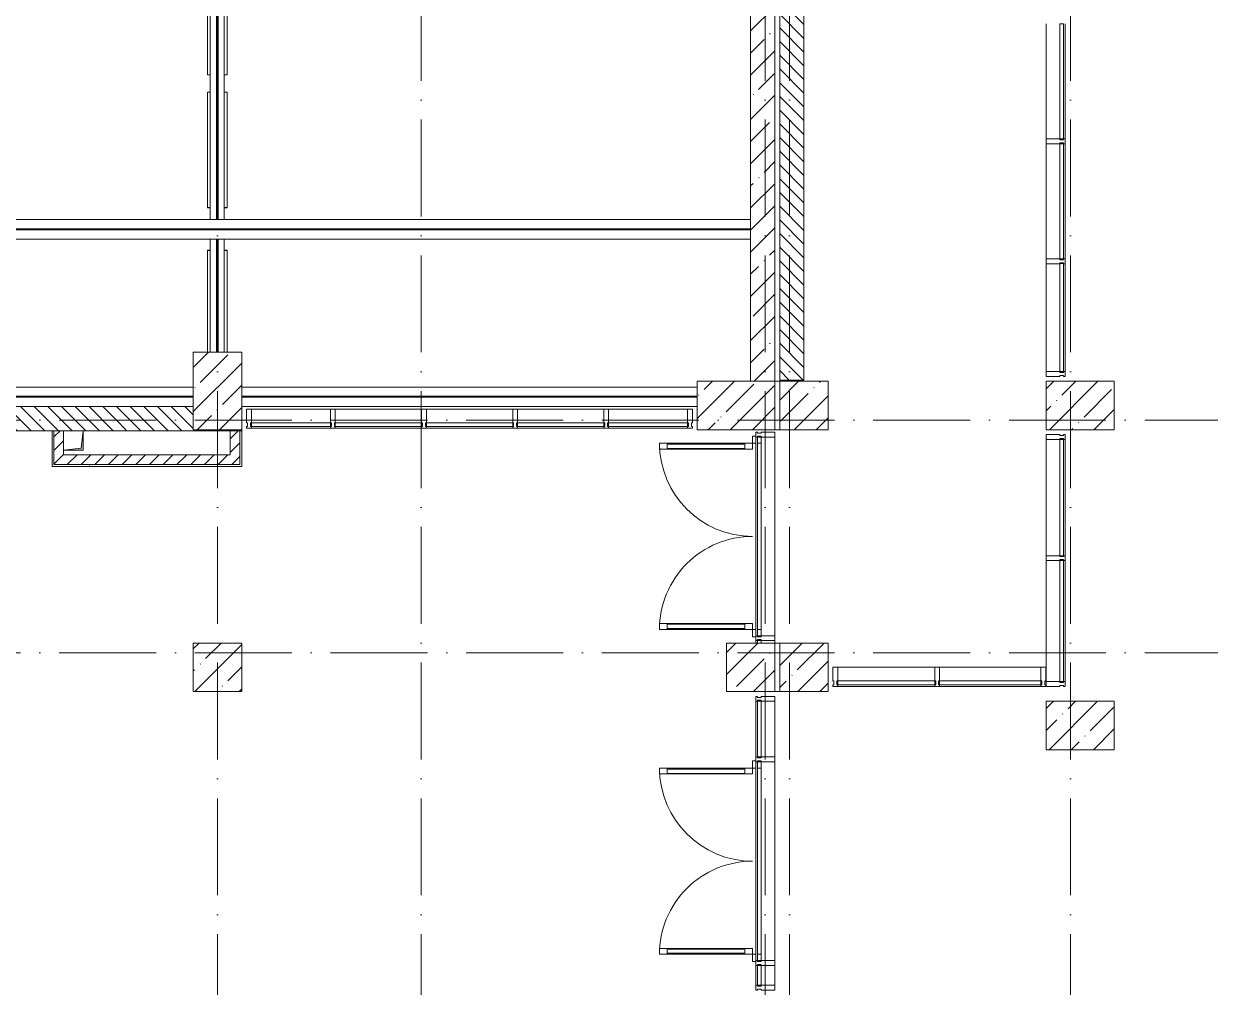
# Model space of a CAD drawing. Header units: millimetres. Extents: x -6467 to 106027, y -7090 to 195095.
# Drawn here: x 67059 to 79302, y 166745 to 176682 of the extents above; entities that cross this region are included whole.
import ezdxf

# ---------------------------------------------------------------- set-up
doc = ezdxf.new("R2010")
doc.units = ezdxf.units.MM
doc.linetypes.add('50_200_ШТРИХ_1Т_ш5_п1_п1_', pattern=[1400, 1000, -200, 0, -200])
for name, color, linetype, lineweight in [('A-DETL-GENF', 7, 'Continuous', 9), ('A-DOOR-2', 7, 'Continuous', 5), ('A-FLOR', 7, 'Continuous', 9), ('A-GLAZ-CWMG', 7, 'Continuous', 9), ('A-GLAZ-CWMG-1', 7, 'Continuous', 20), ('A-WALL', 7, 'Continuous', 5), ('A-WALL-FNSH-1', 7, 'Continuous', 5), ('I-WALL', 7, 'Continuous', 5), ('S-BEAM', 7, 'Continuous', 9), ('S-BEAM-1', 7, 'Continuous', 5), ('S-COLS', 7, 'Continuous', 9), ('S-COLS-1', 7, 'Continuous', 5)]:
    doc.layers.add(name, color=color, linetype=linetype, lineweight=lineweight)
for name, color, linetype, lineweight, true_color in [('I-WALL-1', 7, 'Continuous', 5, 0x787878), ('M-EQPM-1', 7, 'Continuous', 9, 0xaaaaaa), ('M-EQPM-2', 7, 'Continuous', 9, 0xe2e2e2), ('Оси-3', 7, '50_200_ШТРИХ_1Т_ш5_п1_п1_', 9, 0xaaaaaa)]:
    doc.layers.add(name, color=color, linetype=linetype, lineweight=lineweight, true_color=true_color)
pattern_1 = [(135, (109.45, 102614.03), (-70.71068, -70.71068), [])]
pattern_2 = [(45, (109.45, 102614.03), (-228.0985, 228.0985), []), (45, (337.55, 102614.03), (-228.0985, 228.0985), [403.225, -80.645, 6.706, -73.939])]
pattern_3 = [(45, (109.45, 102614.03), (-70.71068, 70.71068), [])]
pattern_4 = [(0, (109.45, 102614.03), (406.4, 101.6), [6.706, -298.094, 6.706, -298.094, -1625.6]), (0, (109.45, 102614.03), (406.4, 101.6), [-609.6, 6.706, -602.894, 6.706, -298.094, -711.2]), (0, (109.45, 102614.03), (406.4, 101.6), [-1524, 6.706, -196.494, 6.706, -501.294]), (120, (261.85, 102664.83), (-291.18818, 301.15272), [6.706, -298.094, 6.706, -298.094, -1625.6]), (120, (261.85, 102664.83), (-291.18818, 301.15272), [-609.6, 6.706, -602.894, 6.706, -298.094, -711.2]), (120, (261.85, 102664.83), (-291.18818, 301.15272), [-1524, 6.706, -196.494, 6.706, -501.294]), (240, (312.65, 102868.03), (-115.21182, -402.75272), [6.706, -298.094, 6.706, -298.094, -1625.6]), (240, (312.65, 102868.03), (-115.21182, -402.75272), [-609.6, 6.706, -602.894, 6.706, -298.094, -711.2]), (240, (312.65, 102868.03), (-115.21182, -402.75272), [-1524, 6.706, -196.494, 6.706, -501.294])]

# ---------------------------------------------------------------- blocks, each defined once
blk = doc.blocks.new('250_Двутавр типа Ш _АСТО 20-93__НесКаркас_Балка_ - 30Ш2-29127596-АИ_План этажа Радиаторы_3')
at = {"layer": 'S-BEAM'}
for p, q in [((-12036, 100), (11964, 100)), ((-12036, -101), (11964, -101))]:
    blk.add_line(p, q, dxfattribs=at)
at = {"layer": 'S-BEAM-1'}
for p, q in [((11964, 4), (-12036, 4)), ((11964, -5), (-12036, -5))]:
    blk.add_line(p, q, dxfattribs=at)
blk = doc.blocks.new('250_Двутавр типа Ш _АСТО 20-93__НесКаркас_Балка_ - 30Ш2-29390893-АИ_План этажа Радиаторы_3')
at = {"layer": 'S-BEAM'}
for p, q in [((-11500, 100.5), (-6800, 100.5)), ((11390, 100.5), (11400, 100.5)), ((-11500, -100.5), (-6800, -100.5)), ((-6300, -100.5), (-850, -100.5)), ((-350, -100.5), (5150, -100.5)), ((5650, -100.5), (11400, -100.5))]:
    blk.add_line(p, q, dxfattribs=at)
at = {"layer": 'S-BEAM-1'}
for p, q in [((-6800, 4.5), (-11500, 4.5)), ((-850, 4.5), (-6300, 4.5)), ((5150, 4.5), (-350, 4.5)), ((11400, 4.5), (5650, 4.5)), ((-6800, -4.5), (-11500, -4.5)), ((-850, -4.5), (-6300, -4.5)), ((5150, -4.5), (-350, -4.5)), ((11400, -4.5), (5650, -4.5))]:
    blk.add_line(p, q, dxfattribs=at)
blk = doc.blocks.new('Ферма23 - Ферма-21405255-АИ_План этажа Радиаторы_3')
at = {"layer": 'S-BEAM'}
for p, q in [((68875, 72049), (68875, 74861)), ((68940, 72049), (68940, 74861)), ((68945, 72049), (68945, 74861)), ((68950, 74861), (68950, 72049)), ((68955, 74861), (68955, 72049)), ((69020, 74861), (69020, 72049)), ((68845, 74730), (68845, 73540)), ((69050, 73540), (69050, 74730)), ((68945, 73726), (68950, 73726)), ((68875, 73540), (68845, 73540)), ((69050, 73540), (69020, 73540)), ((68845, 73362), (68875, 73362)), ((68845, 73362), (68845, 72173)), ((69020, 73362), (69050, 73362)), ((69050, 72173), (69050, 73362)), ((68945, 73176), (68950, 73176)), ((68845, 72173), (68845, 72169)), ((68875, 72173), (68845, 72173)), ((68845, 72169), (68875, 72169)), ((68945, 72226), (68950, 72226)), ((69050, 72173), (69020, 72173)), ((69020, 72169), (69050, 72169)), ((69050, 72169), (69050, 72173)), ((68875, 70681), (68875, 71848)), ((68940, 70681), (68940, 71848)), ((68945, 70681), (68945, 71848)), ((68950, 71848), (68950, 70681)), ((68955, 71848), (68955, 70681)), ((69020, 71848), (69020, 70681)), ((68875, 71733), (68845, 71733)), ((68845, 71733), (68845, 71730)), ((68845, 71730), (68875, 71730)), ((68845, 71730), (68845, 70681)), ((68945, 71676), (68950, 71676)), ((69050, 71733), (69020, 71733)), ((69020, 71730), (69050, 71730)), ((69050, 71730), (69050, 71733)), ((69050, 70681), (69050, 71730)), ((68945, 70776), (68950, 70776))]:
    blk.add_line(p, q, dxfattribs=at)
blk = doc.blocks.new('Дверь_Витражная_СКБ_2Ст - ДВВ_ДАО_СОШ_Коридор EIW60-23084938-АИ_План этажа Радиаторы_3')
at = {"layer": 'A-DETL-GENF'}
for p, q in [((-960, 1010), (-900, 1010)), ((-960, 1010), (-960, 50)), ((-900, 1010), (-960, 1010)), ((-960, 1010), (-960, 50)), ((-900, 1010), (-900, 50)), ((-900, 50), (-900, 1010)), ((960, 1010), (900, 1010)), ((900, 1010), (900, 50)), ((960, 1010), (900, 1010)), ((900, 1010), (900, 50)), ((960, 1010), (960, 50)), ((960, 50), (960, 1010)), ((-960, 930), (-900, 930)), ((-950, 930), (-950, 130)), ((-906, 930), (-906, 130)), ((960, 930), (900, 930)), ((906, 930), (906, 130)), ((950, 930), (950, 130)), ((-960, 130), (-900, 130)), ((960, 130), (900, 130)), ((-1035, 50), (-1035, 17)), ((-960, 50), (-1035, 50)), ((-960, 50), (-1035, 50)), ((-1035, 50), (-1035, 17)), ((-900, 50), (-960, 50)), ((-960, 50), (-900, 50)), ((-960, 17), (-960, 50)), ((-960, 17), (-960, 50)), ((-960, -40), (-960, 0)), ((-960, -40), (-960, 0)), ((900, 50), (960, 50)), ((900, 50), (960, 50)), ((960, 17), (960, 50)), ((960, 50), (1035, 50)), ((960, 50), (960, 17)), ((1035, 50), (960, 50)), ((960, -40), (960, 0)), ((960, 0), (960, -40)), ((1035, 50), (1035, 17)), ((1035, 17), (1035, 50))]:
    blk.add_line(p, q, dxfattribs=at)
at = {"layer": 'A-DOOR-2'}
for p, q in [((-960, 1010), (-960, 50)), ((960, 1010), (960, 50))]:
    blk.add_line(p, q, dxfattribs=at)
for centre, start, end in [((-960, 50), 360, 90), ((960, 50), 90, 180)]:
    blk.add_arc(centre, 960, start, end, dxfattribs=at)
blk = doc.blocks.new('Прямоугольный импост - Импост структурный с накладкой - 180мм-22070662-АИ_План этажа Радиаторы_3')
at = {"layer": 'A-GLAZ-CWMG'}
for p, q in [((74503, 69806), (74503, 67756)), ((74520, 69806), (74560, 69806)), ((74520, 69806), (74520, 67756)), ((74560, 69806), (74560, 67756)), ((74700, 69806), (74700, 67756)), ((74560, 67756), (74520, 67756))]:
    blk.add_line(p, q, dxfattribs=at)
blk = doc.blocks.new('Прямоугольный импост - Импост структурный с накладкой - 180мм-22069925-АИ_План этажа Радиаторы_3')
at = {"layer": 'A-GLAZ-CWMG-1'}
for p, q in [((-25, 40), (-25, 180)), ((-25, 180), (25, 180)), ((25, 180), (25, 40)), ((-15, 40), (-25, 40)), ((-25, -17), (-25, 0)), ((-25, 0), (-15, 0)), ((-15, 0), (-15, 40)), ((15, 40), (15, 0)), ((25, 40), (15, 40)), ((15, 0), (25, 0)), ((25, 0), (25, -17)), ((25, -17), (-25, -17))]:
    blk.add_line(p, q, dxfattribs=at)
blk = doc.blocks.new('Прямоугольный импост - Импост структурный с накладкой - 180мм-26323408-АИ_План этажа Радиаторы_3')
at = {"layer": 'A-GLAZ-CWMG'}
for p, q in [((74503, 67081), (74503, 66506)), ((74520, 67081), (74560, 67081)), ((74520, 67081), (74520, 66506)), ((74560, 67081), (74560, 66506)), ((74700, 67081), (74700, 66506)), ((74560, 66506), (74520, 66506))]:
    blk.add_line(p, q, dxfattribs=at)
blk = doc.blocks.new('BSC_Колонна _Прямоугольная - 500х800-V236-АИ_План этажа Радиаторы_3')
at = {"layer": 'S-COLS-1'}
h = blk.add_hatch(dxfattribs=at)
h.set_pattern_fill('FP_186', color=256, style=0, pattern_type=2)
h.set_pattern_definition([(315, (-70130.7, 74300), (228.0985, 228.0985), []), (315, (-70130.7, 74071.9), (228.0985, 228.0985), [403.225, -80.645, 6.706, -73.939])])
h.paths.add_polyline_path([(-250, 400), (-250, -400), (250, -400), (250, 400), (-76, 400)])
for p, q in [((250, 400), (-250, 400)), ((-250, 400), (-250, -400)), ((250, -400), (250, 400)), ((-250, -400), (250, -400))]:
    blk.add_line(p, q, dxfattribs=at)
blk = doc.blocks.new('Канал вертикальный прямоугольный - Шахта - значок проема-24087354-АИ_План этажа Радиаторы_3')
at = {"layer": 'M-EQPM-2'}
blk.add_hatch(color=256, dxfattribs=at).paths.add_polyline_path([(-100, 100), (-100, -100), (-80, 80), (100, 100)])
at = {"layer": 'M-EQPM-1'}
for p, q in [((-100, -100), (-100, 100)), ((-100, 100), (100, 100)), ((-80, 80), (-100, -100)), ((-80, 80), (100, 100)), ((100, 100), (100, -100)), ((100, -100), (-100, -100))]:
    blk.add_line(p, q, dxfattribs=at)
blk = doc.blocks.new('Прямоугольный импост - Импост структурный с накладкой - 180мм-23210170-АИ_План этажа Радиаторы_3')
at = {"layer": 'A-GLAZ-CWMG'}
for p, q in [((71055, 70093), (70165, 70093)), ((70165, 69913), (70165, 69953)), ((71055, 69953), (70165, 69953)), ((71055, 69913), (70165, 69913)), ((71055, 69953), (71055, 69913)), ((71055, 69896), (70165, 69896))]:
    blk.add_line(p, q, dxfattribs=at)
blk = doc.blocks.new('Прямоугольный импост - Импост структурный с накладкой - 180мм-23225169-АИ_План этажа Радиаторы_3')
at = {"layer": 'A-GLAZ-CWMG-1'}
for p, q in [((-25, 0), (-25, 17)), ((-25, 17), (25, 17)), ((-15, 0), (-25, 0)), ((-15, -40), (-15, 0)), ((25, 0), (15, 0)), ((15, 0), (15, -40)), ((25, 17), (25, 0)), ((-25, -180), (-25, -40)), ((-25, -40), (-15, -40)), ((15, -40), (25, -40)), ((25, -40), (25, -180)), ((25, -180), (-25, -180))]:
    blk.add_line(p, q, dxfattribs=at)
blk = doc.blocks.new('Прямоугольный импост - Импост структурный с накладкой - 180мм-26317004-АИ_План этажа Радиаторы_3')
at = {"layer": 'A-GLAZ-CWMG'}
for p, q in [((73800, 70093), (72985, 70093)), ((72985, 69913), (72985, 69953)), ((73800, 69953), (72985, 69953)), ((73800, 69913), (72985, 69913)), ((73800, 69953), (73800, 69913)), ((73800, 69896), (72985, 69896))]:
    blk.add_line(p, q, dxfattribs=at)
blk = doc.blocks.new('BSC_Колонна _Прямоугольная - 500х700-V298-АИ_План этажа Радиаторы_3')
at = {"layer": 'S-COLS-1'}
h = blk.add_hatch(dxfattribs=at)
h.set_pattern_fill('FP_232', color=256, style=0, pattern_type=2)
h.set_pattern_definition([(315, (-70130.7, 77849.65), (228.0985, 228.0985), []), (315, (-70130.7, 77621.55), (228.0985, 228.0985), [403.225, -80.645, 6.706, -73.939])])
h.paths.add_polyline_path([(-250, 350), (-250, -350), (250, -350), (250, 350)])
for p, q in [((250, 350), (-250, 350)), ((-250, 350), (-250, -350)), ((250, -350), (250, 350)), ((-250, -350), (250, -350))]:
    blk.add_line(p, q, dxfattribs=at)
blk = doc.blocks.new('BSC_Колонна _Прямоугольная - 500х500-V306-АИ_План этажа Радиаторы_3')
at = {"layer": 'S-COLS-1'}
h = blk.add_hatch(dxfattribs=at)
h.set_pattern_fill('FP_240', color=256, style=0, pattern_type=2)
h.set_pattern_definition([(45, (-68950, -67430.7), (-228.0985, 228.0985), []), (45, (-68721.9, -67430.7), (-228.0985, 228.0985), [403.225, -80.645, 6.706, -73.939])])
h.paths.add_polyline_path([(-250, -250), (250, -250), (250, 250), (-250, 250)])
for p, q in [((250, 250), (-250, 250)), ((-250, 250), (-250, -250)), ((250, -250), (250, 250)), ((-250, -250), (250, -250))]:
    blk.add_line(p, q, dxfattribs=at)
blk = doc.blocks.new('Прямоугольный импост - Импост структурный с накладкой - 180мм-25690170-АИ_План этажа Радиаторы_3')
at = {"layer": 'A-GLAZ-CWMG'}
for p, q in [((77500, 68532), (77500, 67284)), ((77640, 68532), (77680, 68532)), ((77640, 68532), (77640, 67284)), ((77680, 68532), (77680, 67284)), ((77697, 68532), (77697, 67284)), ((77680, 67284), (77640, 67284))]:
    blk.add_line(p, q, dxfattribs=at)
blk = doc.blocks.new('Прямоугольный импост - Импост структурный с накладкой - 180мм-20786485-АИ_План этажа Радиаторы_3')
at = {"layer": 'A-GLAZ-CWMG-1'}
for p, q in [((0, 17), (-50, 17)), ((-50, 17), (-50, 0)), ((-50, 0), (-40, 0)), ((-40, 0), (-40, -40)), ((-10, -40), (-10, 0)), ((-10, 0), (0, 0)), ((0, 0), (0, 17)), ((-40, -40), (-50, -40)), ((-50, -40), (-50, -180)), ((0, -40), (-10, -40)), ((0, -180), (0, -40)), ((-50, -180), (0, -180))]:
    blk.add_line(p, q, dxfattribs=at)
blk = doc.blocks.new('Прямоугольный импост - Импост структурный с накладкой - 180мм-20786484-АИ_План этажа Радиаторы_3')
at = {"layer": 'A-GLAZ-CWMG-1'}
for p, q in [((-50, 0), (-50, 17)), ((-50, 17), (0, 17)), ((-40, 0), (-50, 0)), ((-40, -40), (-40, 0)), ((0, 0), (-10, 0)), ((-10, 0), (-10, -40)), ((0, 17), (0, 0)), ((-50, -180), (-50, -40)), ((-50, -40), (-40, -40)), ((-10, -40), (0, -40)), ((0, -40), (0, -180)), ((0, -180), (-50, -180))]:
    blk.add_line(p, q, dxfattribs=at)
blk = doc.blocks.new('Прямоугольный импост - Импост структурный с накладкой - 180мм-25690139-АИ_План этажа Радиаторы_3')
at = {"layer": 'A-GLAZ-CWMG'}
for p, q in [((77500, 74068), (77500, 72881)), ((77640, 74068), (77680, 74068)), ((77640, 74068), (77640, 72881)), ((77680, 74068), (77680, 72881)), ((77697, 74068), (77697, 72881)), ((77680, 72881), (77640, 72881))]:
    blk.add_line(p, q, dxfattribs=at)
blk = doc.blocks.new('Прямоугольный импост - Импост структурный с накладкой - 180мм-20786475-АИ_План этажа Радиаторы_3')
at = {"layer": 'A-GLAZ-CWMG-1'}
for p, q in [((-25, 0), (-25, 17)), ((-25, 17), (25, 17)), ((-15, 0), (-25, 0)), ((-15, -40), (-15, 0)), ((25, 0), (15, 0)), ((15, 0), (15, -40)), ((25, 17), (25, 0)), ((-25, -180), (-25, -40)), ((-25, -40), (-15, -40)), ((15, -40), (25, -40)), ((25, -40), (25, -180)), ((25, -180), (-25, -180))]:
    blk.add_line(p, q, dxfattribs=at)
blk = doc.blocks.new('Прямоугольный импост - Импост структурный с накладкой - 180мм-26325471-АИ_План этажа Радиаторы_3')
at = {"layer": 'A-GLAZ-CWMG'}
for p, q in [((77500, 69781), (77500, 68582)), ((77640, 69781), (77680, 69781)), ((77640, 69781), (77640, 68582)), ((77680, 69781), (77680, 68582)), ((77697, 69781), (77697, 68582)), ((77680, 68582), (77640, 68582))]:
    blk.add_line(p, q, dxfattribs=at)
blk = doc.blocks.new('Прямоугольный импост - Импост структурный с накладкой - 180мм-25690437-АИ_План этажа Радиаторы_3')
at = {"layer": 'A-GLAZ-CWMG'}
for p, q in [((77445, 67431), (76400, 67431)), ((76400, 67251), (76400, 67291)), ((77445, 67291), (76400, 67291)), ((77445, 67251), (76400, 67251)), ((77445, 67234), (76400, 67234)), ((77445, 67291), (77445, 67251))]:
    blk.add_line(p, q, dxfattribs=at)
blk = doc.blocks.new('Прямоугольный импост - Импост структурный с накладкой - 180мм-26323546-АИ_План этажа Радиаторы_3')
at = {"layer": 'A-GLAZ-CWMG'}
for p, q in [((74503, 64356), (74503, 64151)), ((74520, 64356), (74560, 64356)), ((74520, 64356), (74520, 64151)), ((74560, 64356), (74560, 64151)), ((74700, 64356), (74700, 64151)), ((74560, 64151), (74520, 64151))]:
    blk.add_line(p, q, dxfattribs=at)
blk = doc.blocks.new('Прямоугольный импост - Импост структурный с накладкой - 180мм-24517723-АИ_План этажа Радиаторы_3')
at = {"layer": 'A-GLAZ-CWMG'}
for p, q in [((6525, 9478), (5525, 9478)), ((5525, 9298), (5525, 9338)), ((6525, 9338), (5525, 9338)), ((6525, 9338), (6525, 9298)), ((6525, 9298), (5525, 9298)), ((6525, 9281), (5525, 9281))]:
    blk.add_line(p, q, dxfattribs=at)
blk = doc.blocks.new('Прямоугольный импост - Импост структурный с накладкой - 180мм-26325871-АИ_План этажа Радиаторы_3')
at = {"layer": 'A-GLAZ-CWMG'}
for p, q in [((77500, 75231), (77500, 74118)), ((77640, 75231), (77680, 75231)), ((77640, 75231), (77640, 74118)), ((77680, 75231), (77680, 74118)), ((77697, 75231), (77697, 74118)), ((77680, 74118), (77640, 74118))]:
    blk.add_line(p, q, dxfattribs=at)
blk = doc.blocks.new('Прямоугольный импост - Импост структурный с накладкой - 180мм-26349077-АИ_План этажа Радиаторы_3')
at = {"layer": 'A-GLAZ-CWMG'}
for p, q in [((74503, 67706), (74503, 67681)), ((74520, 67706), (74560, 67706)), ((74520, 67706), (74520, 67681)), ((74560, 67706), (74560, 67681)), ((74700, 67706), (74700, 67681))]:
    blk.add_line(p, q, dxfattribs=at)

msp = doc.modelspace()

# ---------------------------------------------------------------- hatches: boundary and pattern name
at = {"layer": 'A-WALL'}
h = msp.add_hatch(dxfattribs=at)
h.set_pattern_fill('FP_1', color=256, style=0, pattern_type=2)
h.set_pattern_definition(pattern_2)
h.paths.add_polyline_path([(74559, 172995), (74809, 172995), (74809, 177945), (74559, 177945), (74559, 173372)])
at = {"layer": 'I-WALL'}
h = msp.add_hatch(dxfattribs=at)
h.set_pattern_fill('FP_2', color=256, style=0, pattern_type=2)
h.set_pattern_definition(pattern_1)
h.paths.add_polyline_path([(75109, 173005), (75109, 177945), (74859, 177945), (74859, 173005)])
h.paths.add_polyline_path([(75109, 178445), (75109, 184295), (74859, 184295), (74859, 178445)])
h.paths.add_polyline_path([(74859, 184795), (75109, 184795), (75109, 187785), (74859, 187785), (74859, 186028)])
h = msp.add_hatch(dxfattribs=at)
h.set_pattern_fill('FP_2', color=256, style=0, pattern_type=2)
h.set_pattern_definition(pattern_1)
h.paths.add_polyline_path([(67671, 172485), (68009, 172485), (68009, 172735), (63359, 172735), (63359, 172495), (62859, 172495), (62859, 172735), (57359, 172735), (57359, 172495), (56859, 172495), (56859, 172735), (51119, 172735), (51119, 172485), (67651, 172485)])
h = msp.add_hatch(dxfattribs=at)
h.set_pattern_fill('FP_2', color=256, style=0, pattern_type=2)
h.set_pattern_definition(pattern_1)
h.paths.add_polyline_path([(69309, 172485), (69309, 172495), (68809, 172495), (68809, 172735), (68009, 172735), (68009, 172485), (69289, 172485)])
h = msp.add_hatch(dxfattribs=at)
h.set_pattern_fill('FP_5', color=256, style=0, pattern_type=2)
h.set_pattern_definition(pattern_3)
h.paths.add_polyline_path([(67388, 172235), (67471, 172235), (67471, 172485), (67371, 172485), (67371, 172235)])
h = msp.add_hatch(dxfattribs=at)
h.set_pattern_fill('FP_5', color=256, style=0, pattern_type=2)
h.set_pattern_definition(pattern_3)
h.paths.add_polyline_path([(69289, 172135), (69289, 172485), (69189, 172485), (69189, 172135)])
h = msp.add_hatch(dxfattribs=at)
h.set_pattern_fill('FP_5', color=256, style=0, pattern_type=2)
h.set_pattern_definition(pattern_3)
h.paths.add_polyline_path([(68215, 172135), (69189, 172135), (69189, 172235), (67371, 172235), (67371, 172135), (67388, 172135)])
at = {"layer": 'I-WALL-1'}
h = msp.add_hatch(dxfattribs=at)
h.set_pattern_fill('FP_3', color=256, style=0, pattern_type=2)
h.set_pattern_definition(pattern_4)
h.paths.add_polyline_path([(67371, 172135), (67371, 172485), (67351, 172485), (67351, 172135)])
h = msp.add_hatch(dxfattribs=at)
h.set_pattern_fill('FP_3', color=256, style=0, pattern_type=2)
h.set_pattern_definition(pattern_4)
h.paths.add_polyline_path([(69309, 172115), (69309, 172485), (69289, 172485), (69289, 172115)])
h = msp.add_hatch(dxfattribs=at)
h.set_pattern_fill('FP_3', color=256, style=0, pattern_type=2)
h.set_pattern_definition(pattern_4)
h.paths.add_polyline_path([(69289, 172115), (69289, 172135), (67351, 172135), (67351, 172115), (69189, 172115)])
at = {"layer": 'S-COLS-1'}
h = msp.add_hatch(dxfattribs=at)
h.set_pattern_fill('FP_1', color=256, style=0, pattern_type=2)
h.set_pattern_definition(pattern_2)
h.paths.add_polyline_path([(68809, 172495), (69309, 172495), (69309, 173295), (68809, 173295), (68809, 172735)])
h = msp.add_hatch(dxfattribs=at)
h.set_pattern_fill('FP_1', color=256, style=0, pattern_type=2)
h.set_pattern_definition(pattern_2)
h.paths.add_polyline_path([(74859, 172495), (75359, 172495), (75359, 172995), (74859, 172995)])
h = msp.add_hatch(dxfattribs=at)
h.set_pattern_fill('FP_1', color=256, style=0, pattern_type=2)
h.set_pattern_definition(pattern_2)
h.paths.add_polyline_path([(74309, 169795), (74809, 169795), (74809, 170295), (74309, 170295)])
h = msp.add_hatch(dxfattribs=at)
h.set_pattern_fill('FP_1', color=256, style=0, pattern_type=2)
h.set_pattern_definition(pattern_2)
h.paths.add_polyline_path([(74859, 169795), (75359, 169795), (75359, 170295), (74859, 170295)])
h = msp.add_hatch(dxfattribs=at)
h.set_pattern_fill('FP_1', color=256, style=0, pattern_type=2)
h.set_pattern_definition(pattern_2)
h.paths.add_polyline_path([(77609, 169195), (78309, 169195), (78309, 169695), (77609, 169695)])

# ---------------------------------------------------------------- linework, layer by layer
at = {"layer": 'A-FLOR'}
for p, q in [((74809, 172995), (74859, 172995)), ((74859, 172495), (74809, 172495)), ((74809, 170295), (74859, 170295)), ((74859, 169795), (74809, 169795))]:
    msp.add_line(p, q, dxfattribs=at)
at = {"layer": 'A-WALL'}
for p, q in [((74559, 177945), (74559, 172995)), ((74809, 172995), (74809, 177945)), ((74859, 177945), (74859, 173005)), ((75109, 173005), (75109, 177945)), ((74559, 172995), (74809, 172995)), ((74859, 173005), (75109, 173005)), ((68809, 172735), (63359, 172735)), ((68809, 172495), (68809, 172735)), ((63629, 172485), (69309, 172485)), ((67371, 172485), (67371, 172135)), ((69309, 172495), (68809, 172495)), ((69289, 172135), (69289, 172485)), ((69309, 172485), (69309, 172495)), ((67371, 172135), (69289, 172135))]:
    msp.add_line(p, q, dxfattribs=at)
at = {"layer": 'A-WALL-FNSH-1'}
for p, q in [((67351, 172485), (67351, 172115)), ((67471, 172235), (67471, 172485)), ((69189, 172485), (69189, 172235)), ((69309, 172115), (69309, 172485)), ((69189, 172235), (67471, 172235)), ((67351, 172115), (69309, 172115))]:
    msp.add_line(p, q, dxfattribs=at)
at = {"layer": 'S-COLS'}
for p, q in [((68809, 172735), (68809, 172495)), ((68809, 172495), (69309, 172495))]:
    msp.add_line(p, q, dxfattribs=at)
at = {"layer": 'S-COLS-1'}
for p, q in [((68809, 173295), (68809, 172735)), ((69309, 173295), (68809, 173295)), ((69309, 172495), (69309, 173295)), ((75359, 172995), (74859, 172995)), ((74859, 172995), (74859, 172495)), ((75359, 172495), (75359, 172995)), ((74859, 172495), (75359, 172495)), ((74809, 170295), (74309, 170295)), ((74309, 170295), (74309, 169795)), ((74809, 169795), (74809, 170295)), ((75359, 170295), (74859, 170295)), ((74859, 170295), (74859, 169795)), ((75359, 169795), (75359, 170295)), ((74309, 169795), (74809, 169795)), ((74859, 169795), (75359, 169795)), ((78309, 169695), (77609, 169695)), ((77609, 169695), (77609, 169195)), ((78309, 169195), (78309, 169695)), ((77609, 169195), (78309, 169195))]:
    msp.add_line(p, q, dxfattribs=at)
at = {"layer": 'Оси-3'}
for p, q in [((69059, 193895), (69059, 96724)), ((71159, 193895), (71159, 96724)), ((74709, 193895), (74709, 113945)), ((74959, 193895), (74959, 113945)), ((77859, 193895), (77859, 111945)), ((104827, 172595), (48795, 172595)), ((104827, 170195), (-5158, 170195))]:
    msp.add_line(p, q, dxfattribs=at)

# ---------------------------------------------------------------- block references
at = {"layer": 'A-DOOR-2', "rotation": 89.99999999999993}
for p in [(74629, 171395), (74629, 168045)]:
    msp.add_blockref('Дверь_Витражная_СКБ_2Ст - ДВВ_ДАО_СОШ_Коридор EIW60-23084938-АИ_План этажа Радиаторы_3', p, dxfattribs=at)
at = {"layer": 'A-GLAZ-CWMG'}
for name, p in [('Прямоугольный импост - Импост структурный с накладкой - 180мм-25690139-АИ_План этажа Радиаторы_3', (109, 102614)), ('Прямоугольный импост - Импост структурный с накладкой - 180мм-25690139-АИ_План этажа Радиаторы_3', (109, 101377)), ('Прямоугольный импост - Импост структурный с накладкой - 180мм-26325871-АИ_План этажа Радиаторы_3', (109, 98977)), ('Прямоугольный импост - Импост структурный с накладкой - 180мм-26317004-АИ_План этажа Радиаторы_3', (-3576, 102614)), ('Прямоугольный импост - Импост структурный с накладкой - 180мм-23210170-АИ_План этажа Радиаторы_3', (109, 102614)), ('Прямоугольный импост - Импост структурный с накладкой - 180мм-23210170-АИ_План этажа Радиаторы_3', (1049, 102614)), ('Прямоугольный импост - Импост структурный с накладкой - 180мм-23210170-АИ_План этажа Радиаторы_3', (1989, 102614)), ('Прямоугольный импост - Импост структурный с накладкой - 180мм-26317004-АИ_План этажа Радиаторы_3', (109, 102614)), ('Прямоугольный импост - Импост структурный с накладкой - 180мм-22070662-АИ_План этажа Радиаторы_3', (109, 102614)), ('Прямоугольный импост - Импост структурный с накладкой - 180мм-26325471-АИ_План этажа Радиаторы_3', (109, 102614)), ('Прямоугольный импост - Импост структурный с накладкой - 180мм-25690170-АИ_План этажа Радиаторы_3', (109, 102614)), ('Прямоугольный импост - Импост структурный с накладкой - 180мм-26349077-АИ_План этажа Радиаторы_3', (109, 102614)), ('Прямоугольный импост - Импост структурный с накладкой - 180мм-24517723-АИ_План этажа Радиаторы_3', (69934, 160567)), ('Прямоугольный импост - Импост структурный с накладкой - 180мм-25690437-АИ_План этажа Радиаторы_3', (109, 102614)), ('Прямоугольный импост - Импост структурный с накладкой - 180мм-26323408-АИ_План этажа Радиаторы_3', (109, 102614)), ('Прямоугольный импост - Импост структурный с накладкой - 180мм-22070662-АИ_План этажа Радиаторы_3', (109, 99264)), ('Прямоугольный импост - Импост структурный с накладкой - 180мм-26323546-АИ_План этажа Радиаторы_3', (109, 102614))]:
    msp.add_blockref(name, p, dxfattribs=at)
at = {"layer": 'A-GLAZ-CWMG', "extrusion": (0, 0, -1)}
for name, p, rotation in [('Прямоугольный импост - Импост структурный с накладкой - 180мм-20786475-АИ_План этажа Радиаторы_3', (-77789, 175470), 90.00000000000006), ('Прямоугольный импост - Импост структурный с накладкой - 180мм-20786475-АИ_План этажа Радиаторы_3', (-77789, 174232), 90.00000000000006), ('Прямоугольный импост - Импост структурный с накладкой - 180мм-20786475-АИ_План этажа Радиаторы_3', (-77789, 173070), 90.00000000000006), ('Прямоугольный импост - Импост структурный с накладкой - 180мм-23225169-АИ_План этажа Радиаторы_3', (-69384, 172527), 180), ('Прямоугольный импост - Импост структурный с накладкой - 180мм-23225169-АИ_План этажа Радиаторы_3', (-70249, 172527), 180), ('Прямоугольный импост - Импост структурный с накладкой - 180мм-23225169-АИ_План этажа Радиаторы_3', (-71189, 172527), 180), ('Прямоугольный импост - Импост структурный с накладкой - 180мм-23225169-АИ_План этажа Радиаторы_3', (-72129, 172527), 180), ('Прямоугольный импост - Импост структурный с накладкой - 180мм-23225169-АИ_План этажа Радиаторы_3', (-73069, 172527), 180), ('Прямоугольный импост - Импост структурный с накладкой - 180мм-23225169-АИ_План этажа Радиаторы_3', (-73934, 172527), 180), ('Прямоугольный импост - Импост структурный с накладкой - 180мм-22069925-АИ_План этажа Радиаторы_3', (-74629, 172445), 90.00000000000007), ('Прямоугольный импост - Импост структурный с накладкой - 180мм-20786475-АИ_План этажа Радиаторы_3', (-77789, 172420), 90.00000000000006), ('Прямоугольный импост - Импост структурный с накладкой - 180мм-20786475-АИ_План этажа Радиаторы_3', (-77789, 171171), 90.00000000000006), ('Прямоугольный импост - Импост структурный с накладкой - 180мм-22069925-АИ_План этажа Радиаторы_3', (-74629, 170345), 90.00000000000007), ('Прямоугольный импост - Импост структурный с накладкой - 180мм-20786475-АИ_План этажа Радиаторы_3', (-75434, 169865), 180), ('Прямоугольный импост - Импост структурный с накладкой - 180мм-20786475-АИ_План этажа Радиаторы_3', (-76484, 169865), 180), ('Прямоугольный импост - Импост структурный с накладкой - 180мм-20786484-АИ_План этажа Радиаторы_3', (-77604, 169865), 180), ('Прямоугольный импост - Импост структурный с накладкой - 180мм-22069925-АИ_План этажа Радиаторы_3', (-74629, 169720), 90.00000000000007), ('Прямоугольный импост - Импост структурный с накладкой - 180мм-22069925-АИ_План этажа Радиаторы_3', (-74629, 169095), 90.00000000000007), ('Прямоугольный импост - Импост структурный с накладкой - 180мм-22069925-АИ_План этажа Радиаторы_3', (-74629, 166995), 90.00000000000007), ('Прямоугольный импост - Импост структурный с накладкой - 180мм-22069925-АИ_План этажа Радиаторы_3', (-74629, 166740), 90.00000000000007)]:
    msp.add_blockref(name, p, dxfattribs=dict(at, rotation=rotation))
at = {"layer": 'A-GLAZ-CWMG', "rotation": 269.9999999999999}
msp.add_blockref('Прямоугольный импост - Импост структурный с накладкой - 180мм-20786485-АИ_План этажа Радиаторы_3', (77789, 169848), dxfattribs=at)
at = {"layer": 'M-EQPM-1', "rotation": 180}
msp.add_blockref('Канал вертикальный прямоугольный - Шахта - значок проема-24087354-АИ_План этажа Радиаторы_3', (67571, 172385), dxfattribs=at)
at = {"layer": 'S-BEAM'}
msp.add_blockref('Ферма23 - Ферма-21405255-АИ_План этажа Радиаторы_3', (109, 102614), dxfattribs=at)
at = {"layer": 'S-BEAM', "rotation": 180}
for name, p in [('250_Двутавр типа Ш _АСТО 20-93__НесКаркас_Балка_ - 30Ш2-29127596-АИ_План этажа Радиаторы_3', (62524, 174562)), ('250_Двутавр типа Ш _АСТО 20-93__НесКаркас_Балка_ - 30Ш2-29390893-АИ_План этажа Радиаторы_3', (62509, 172835))]:
    msp.add_blockref(name, p, dxfattribs=at)
at = {"layer": 'S-COLS', "rotation": 89.9999999999999}
for name, p in [('BSC_Колонна _Прямоугольная - 500х800-V236-АИ_План этажа Радиаторы_3', (74409, 172745)), ('BSC_Колонна _Прямоугольная - 500х700-V298-АИ_План этажа Радиаторы_3', (77959, 172745))]:
    msp.add_blockref(name, p, dxfattribs=at)
at = {"layer": 'S-COLS'}
msp.add_blockref('BSC_Колонна _Прямоугольная - 500х500-V306-АИ_План этажа Радиаторы_3', (69059, 170045), dxfattribs=at)

doc.saveas('drawing.dxf')
